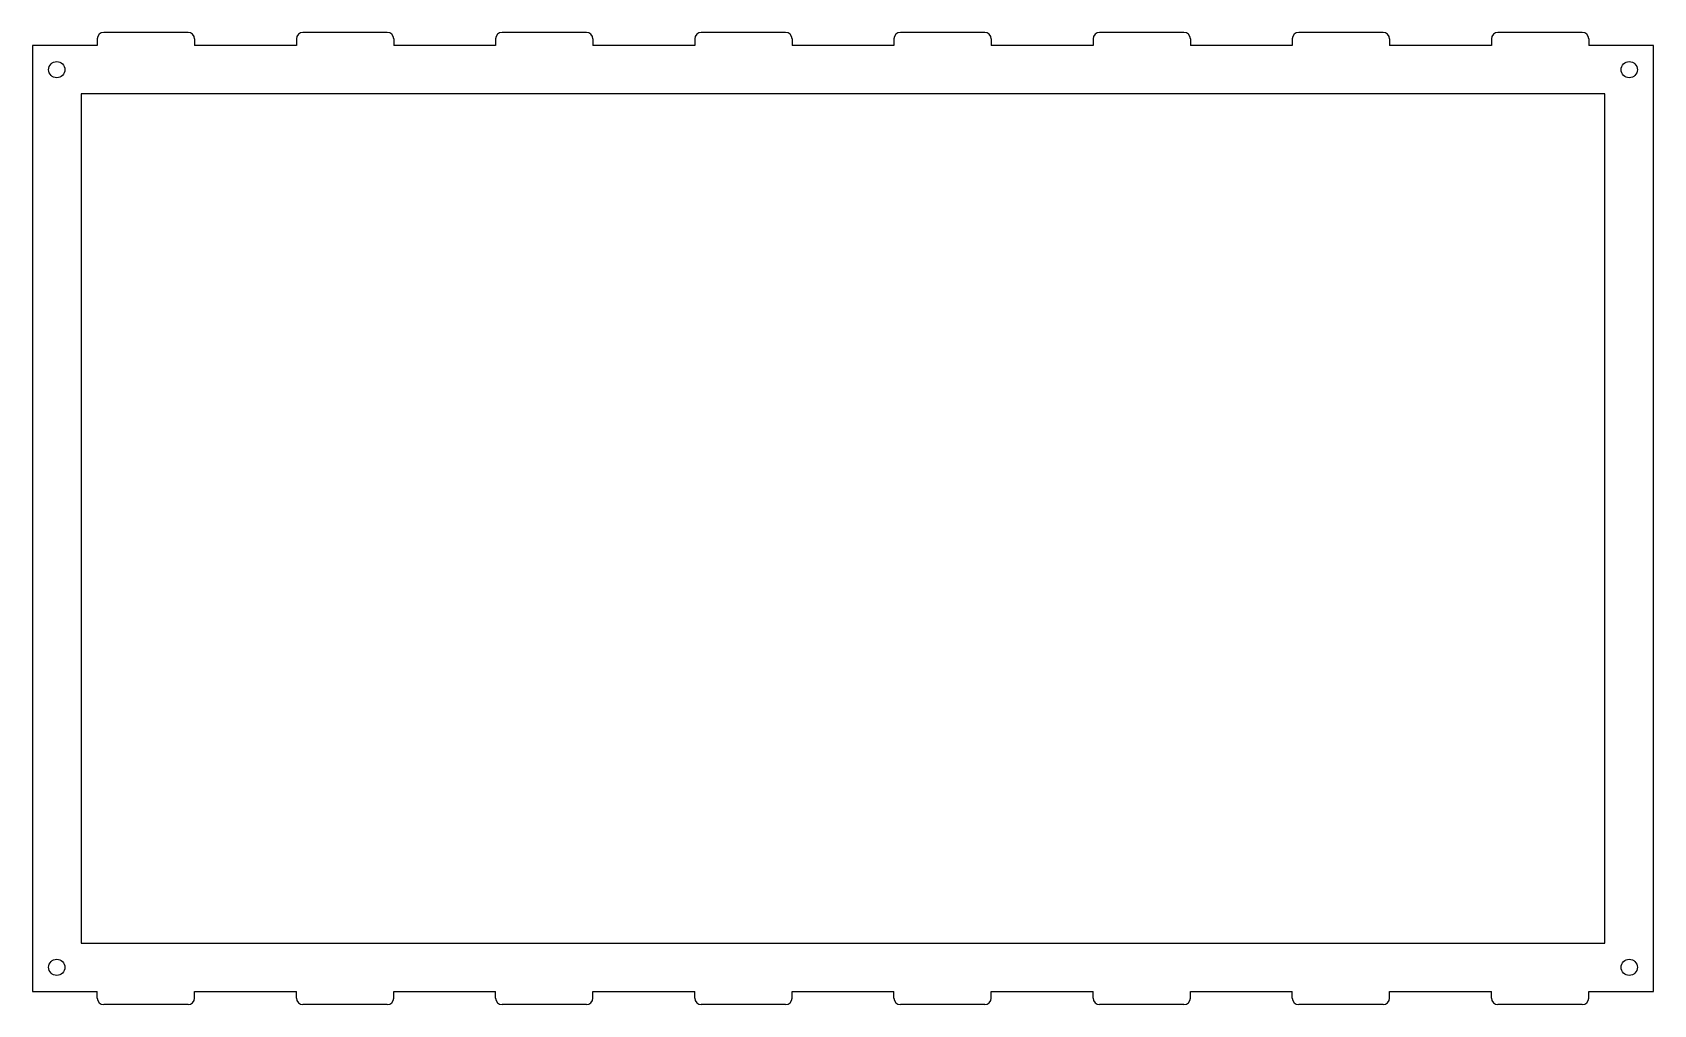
# Model space of a CAD drawing. Header units: millimetres. Extents: x -250 to 250, y -150 to 150.
import ezdxf

# ---------------------------------------------------------------- set-up
doc = ezdxf.new("R2010")
doc.units = ezdxf.units.MM

msp = doc.modelspace()

# ---------------------------------------------------------------- linework, layer by layer
at = {"color": 7, "linetype": 'Continuous', "lineweight": 25}
for p, q in [((-202, 150), (-228, 150)), ((-140.57, 150), (-166.57, 150)), ((-79.14, 150), (-105.14, 150)), ((-17.71, 150), (-43.71, 150)), ((43.71, 150), (17.71, 150)), ((105.14, 150), (79.14, 150)), ((166.57, 150), (140.57, 150)), ((228, 150), (202, 150)), ((-250, 146), (-250, -146)), ((-230, 146), (-250, 146)), ((-230, 148), (-230, 146)), ((-200, 148), (-200, 146)), ((-168.57, 146), (-200, 146)), ((-168.57, 148), (-168.57, 146)), ((-138.57, 148), (-138.57, 146)), ((-107.14, 146), (-138.57, 146)), ((-107.14, 148), (-107.14, 146)), ((-77.14, 148), (-77.14, 146)), ((-45.71, 146), (-77.14, 146)), ((-45.71, 148), (-45.71, 146)), ((-15.71, 148), (-15.71, 146)), ((15.71, 146), (-15.71, 146)), ((15.71, 148), (15.71, 146)), ((45.71, 148), (45.71, 146)), ((77.14, 146), (45.71, 146)), ((77.14, 148), (77.14, 146)), ((107.14, 148), (107.14, 146)), ((138.57, 146), (107.14, 146)), ((138.57, 148), (138.57, 146)), ((168.57, 148), (168.57, 146)), ((200, 146), (168.57, 146)), ((200, 148), (200, 146)), ((230, 148), (230, 146)), ((250, 146), (230, 146)), ((250, -146), (250, 146)), ((-235, 131), (-235, -131)), ((235, 131), (-235, 131)), ((235, -131), (235, 131)), ((-235, -131), (235, -131)), ((-250, -146), (-230, -146)), ((-230, -148), (-230, -146)), ((-202, -150), (-228, -150)), ((-200, -148), (-200, -146)), ((-200, -146), (-168.57, -146)), ((-168.57, -148), (-168.57, -146)), ((-140.57, -150), (-166.57, -150)), ((-138.57, -148), (-138.57, -146)), ((-138.57, -146), (-107.14, -146)), ((-107.14, -148), (-107.14, -146)), ((-79.14, -150), (-105.14, -150)), ((-77.14, -148), (-77.14, -146)), ((-77.14, -146), (-45.71, -146)), ((-45.71, -148), (-45.71, -146)), ((-17.71, -150), (-43.71, -150)), ((-15.71, -148), (-15.71, -146)), ((-15.71, -146), (15.71, -146)), ((15.71, -148), (15.71, -146)), ((43.71, -150), (17.71, -150)), ((45.71, -148), (45.71, -146)), ((45.71, -146), (77.14, -146)), ((77.14, -148), (77.14, -146)), ((105.14, -150), (79.14, -150)), ((107.14, -148), (107.14, -146)), ((107.14, -146), (138.57, -146)), ((138.57, -148), (138.57, -146)), ((166.57, -150), (140.57, -150)), ((168.57, -148), (168.57, -146)), ((168.57, -146), (200, -146)), ((200, -148), (200, -146)), ((228, -150), (202, -150)), ((230, -148), (230, -146)), ((230, -146), (250, -146))]:
    msp.add_line(p, q, dxfattribs=at)
for centre in [(-242.5, 138.5), (242.5, 138.5), (-242.5, -138.5), (242.5, -138.5)]:
    msp.add_circle(centre, 2.5, dxfattribs=at)
for centre, start, end in [((-228, 148), 90, 180), ((-202, 148), 0, 90), ((-166.57, 148), 90, 180), ((-140.57, 148), 0, 90), ((-105.14, 148), 90, 180), ((-79.14, 148), 0, 90), ((-43.71, 148), 90, 180), ((-17.71, 148), 0, 90), ((17.71, 148), 90, 180), ((43.71, 148), 0, 90), ((79.14, 148), 90, 180), ((105.14, 148), 0, 90), ((140.57, 148), 90, 180), ((166.57, 148), 0, 90), ((202, 148), 90, 180), ((228, 148), 0, 90), ((-228, -148), 180, 270), ((-202, -148), 270, 0), ((-166.57, -148), 180, 270), ((-140.57, -148), 270, 0), ((-105.14, -148), 180, 270), ((-79.14, -148), 270, 0), ((-43.71, -148), 180, 270), ((-17.71, -148), 270, 0), ((17.71, -148), 180, 270), ((43.71, -148), 270, 0), ((79.14, -148), 180, 270), ((105.14, -148), 270, 0), ((140.57, -148), 180, 270), ((166.57, -148), 270, 0), ((202, -148), 180, 270), ((228, -148), 270, 0)]:
    msp.add_arc(centre, 2, start, end, dxfattribs=at)

doc.saveas('drawing.dxf')
